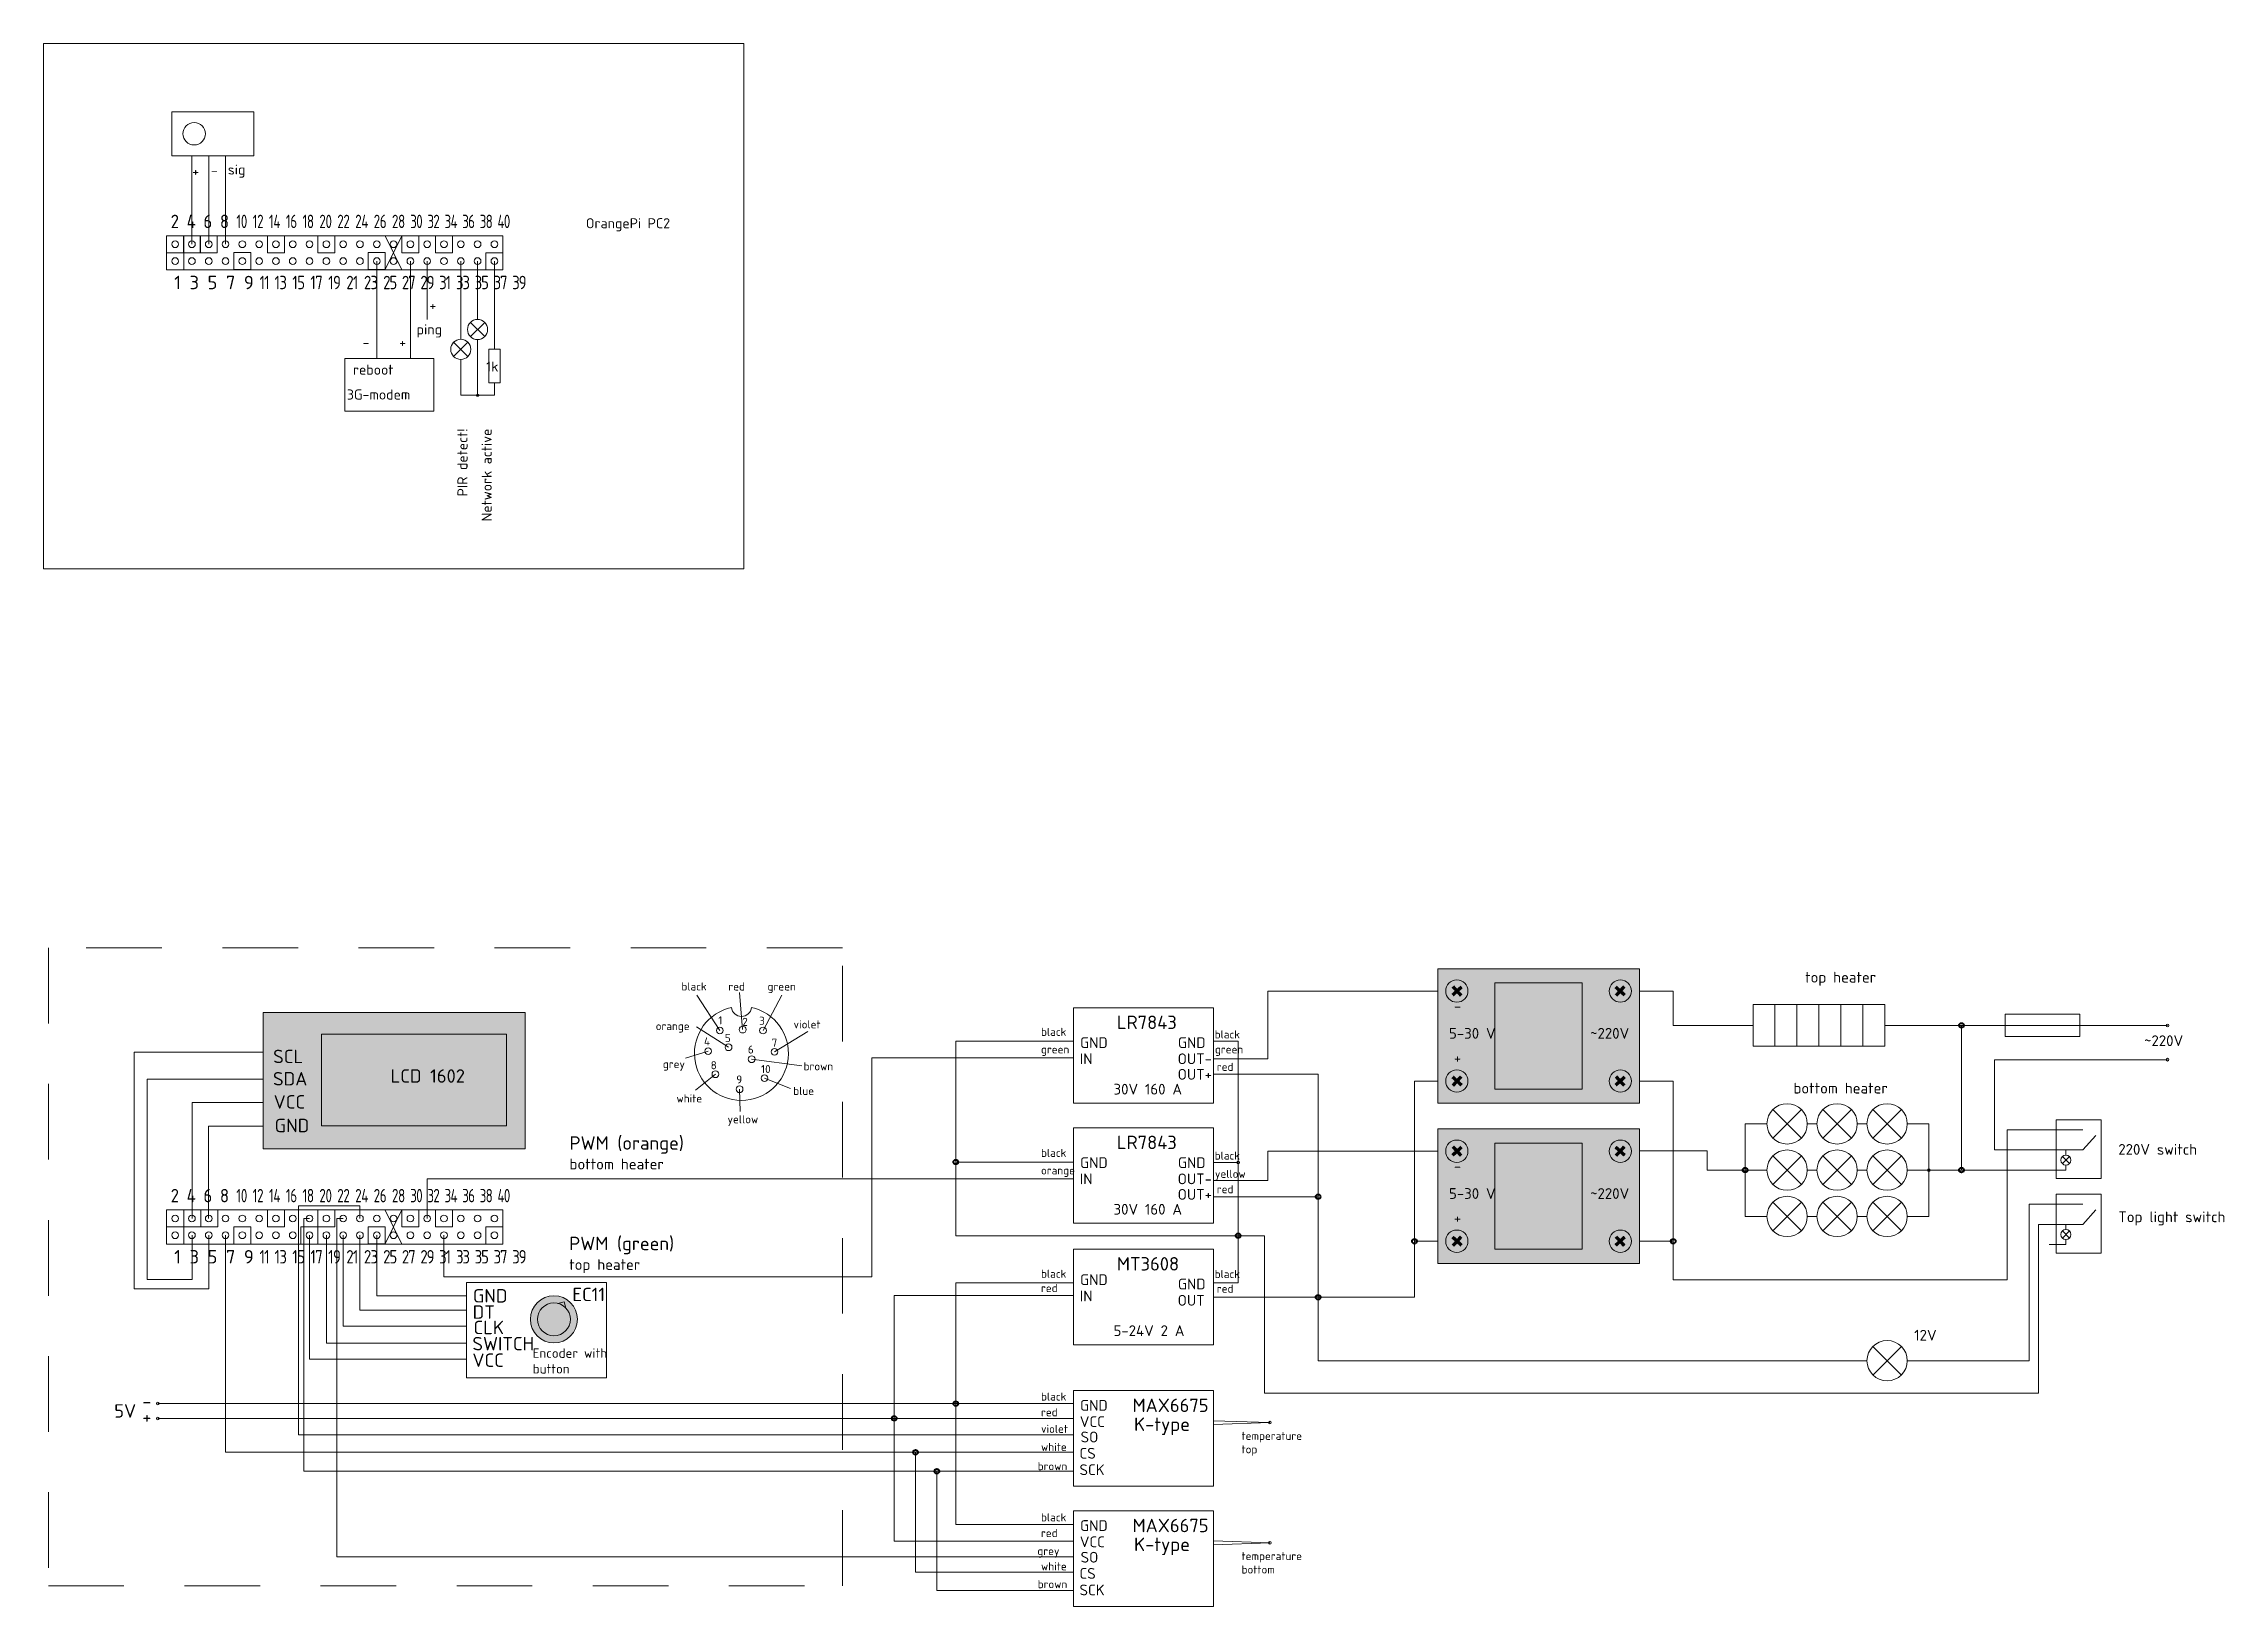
# Model space of a CAD drawing. Extents: x -20 to 1716147, y -1021546 to 94.
# Drawn here: x -19.6 to 304.9, y -139 to 93.5 of the extents above; entities outside this region: 1.
import ezdxf

# ---------------------------------------------------------------- set-up
doc = ezdxf.new("R2010")
doc.units = 0
doc.header["$LTSCALE"] = 15
doc.linetypes.add('JIS_02_0.7', pattern=[1.35, 0.75, -0.6])
for name, color, linetype, lineweight in [('otkrivanie', 229, 'JIS_02_0.7', 5), ('proem', 35, 'Continuous', 40), ('rama', 82, 'Continuous', 20), ('razm', 152, 'Continuous', 13)]:
    doc.layers.add(name, color=color, linetype=linetype, lineweight=lineweight)
doc.styles.add('Аннотативный', font='isocpeur.ttf')

# ---------------------------------------------------------------- blocks, each defined once
blk = doc.blocks.new('*U6')
at = {"layer": 'razm'}
blk.add_circle((0, 0), 0.5, dxfattribs=at)
blk = doc.blocks.new('*U7')
at = {"layer": 'razm', "color": 0, "linetype": 'ByBlock', "lineweight": -2, "transparency": 16777216}
for p in [(0, 2.5), (0, 0), (2.5, 2.5), (2.5, 0), (5, 2.5), (5, 0), (7.5, 2.5), (7.5, 0), (10, 2.5), (10, 0), (12.5, 2.5), (12.5, 0), (15, 2.5), (15, 0), (17.5, 2.5), (17.5, 0), (20, 2.5), (20, 0), (22.5, 2.5), (22.5, 0), (25, 2.5), (25, 0), (27.5, 2.5), (27.5, 0), (30, 2.5), (30, 0), (32.5, 2.5), (32.5, 0), (35, 2.5), (35, 0), (37.5, 2.5), (37.5, 0), (40, 2.5), (40, 0), (42.5, 2.5), (42.5, 0), (45, 2.5), (45, 0), (47.5, 2.5), (47.5, 0)]:
    blk.add_blockref('*U6', p, dxfattribs=at)
blk = doc.blocks.new('*U8')
at = {"layer": 'razm'}
blk.add_circle((0, 0), 0.5, dxfattribs=at)
blk = doc.blocks.new('*U9')
at = {"layer": 'razm', "color": 0, "linetype": 'ByBlock', "lineweight": -2, "transparency": 16777216}
for p in [(0, 2.5), (0, 0), (2.5, 2.5), (2.5, 0), (5, 2.5), (5, 0), (7.5, 2.5), (7.5, 0), (10, 2.5), (10, 0), (12.5, 2.5), (12.5, 0), (15, 2.5), (15, 0), (17.5, 2.5), (17.5, 0), (20, 2.5), (20, 0), (22.5, 2.5), (22.5, 0), (25, 2.5), (25, 0), (27.5, 2.5), (27.5, 0), (30, 2.5), (30, 0), (32.5, 2.5), (32.5, 0), (35, 2.5), (35, 0), (37.5, 2.5), (37.5, 0), (40, 2.5), (40, 0), (42.5, 2.5), (42.5, 0), (45, 2.5), (45, 0), (47.5, 2.5), (47.5, 0)]:
    blk.add_blockref('*U8', p, dxfattribs=at)

msp = doc.modelspace()

# ---------------------------------------------------------------- hatches: boundary and pattern name
at = {"layer": 'rama', "true_color": 0xc7c8ca}
h = msp.add_hatch(color=9, dxfattribs=at)
h.dxf.hatch_style = 1
h.paths.add_polyline_path([(217.87, -44.16), (187.87, -44.16), (187.87, -64.16), (217.87, -64.16)])
h.paths.add_polyline_path([(196.37, -46.26), (209.37, -46.26), (209.37, -62.07), (196.37, -62.07)], flags=16)
at = {"layer": 'rama', "true_color": 0x939598}
h = msp.add_hatch(color=252, dxfattribs=at)
h.dxf.hatch_style = 1
h.paths.add_polyline_path([(209.37, -46.26), (196.37, -46.26), (196.37, -62.07), (209.37, -62.07)])
at = {"layer": 'rama', "true_color": 0x139b48}
h = msp.add_hatch(color=114, dxfattribs=at)
h.dxf.hatch_style = 1
h.paths.add_polyline_path([(52.1, -50.64), (13.12, -50.64), (13.12, -70.93), (52.1, -70.93)])
h.paths.add_polyline_path([(21.76, -53.89), (49.32, -53.89), (49.32, -67.51), (21.76, -67.51)], flags=16)
h.paths.add_polyline_path([(31.56, -61.61), (43.36, -61.61), (43.36, -58.61), (31.56, -58.61)], flags=8)
h.paths.add_polyline_path([(14.08, -58.7), (19.48, -58.7), (19.48, -55.7), (14.08, -55.7)], flags=24)
h.paths.add_polyline_path([(14.06, -62.02), (20.06, -62.02), (20.06, -59.02), (14.06, -59.02)], flags=24)
h.paths.add_polyline_path([(14.16, -65.46), (19.76, -65.46), (19.76, -62.46), (14.16, -62.46)], flags=24)
h.paths.add_polyline_path([(14.31, -68.98), (20.11, -68.98), (20.11, -65.98), (14.31, -65.98)], flags=24)
at = {"layer": 'rama', "true_color": 0x2776bb}
h = msp.add_hatch(color=152, dxfattribs=at)
h.dxf.hatch_style = 1
h.paths.add_polyline_path([(49.32, -53.89), (21.76, -53.89), (21.76, -67.51), (49.32, -67.51)])
h.paths.add_polyline_path([(31.56, -61.61), (43.36, -61.61), (43.36, -58.61), (31.56, -58.61)], flags=24)
at = {"layer": 'rama', "true_color": 0xc7c8ca}
h = msp.add_hatch(color=9, dxfattribs=at)
h.dxf.hatch_style = 1
h.paths.add_polyline_path([(217.87, -67.99), (187.87, -67.99), (187.87, -87.99), (217.87, -87.99)])
h.paths.add_polyline_path([(196.37, -70.09), (209.37, -70.09), (209.37, -85.9), (196.37, -85.9)], flags=16)
at = {"layer": 'rama', "true_color": 0x939598}
h = msp.add_hatch(color=252, dxfattribs=at)
h.dxf.hatch_style = 1
h.paths.add_polyline_path([(209.37, -70.09), (196.37, -70.09), (196.37, -85.9), (209.37, -85.9)])
at = {"layer": 'rama', "true_color": 0x000000}
h = msp.add_hatch(color=18, dxfattribs=at)
h.dxf.hatch_style = 1
h.paths.add_polyline_path([(52.86, -96.32, 1), (59.86, -96.32, 1)])
h.paths.add_polyline_path([(56.95, -93.94), (57.87, -93.74), (58.15, -94.65, -0.189635), (58.81, -96.32, -1), (53.91, -96.32, -0.4869)], flags=16)
h.paths.add_polyline_path([(53.91, -96.32, 1), (58.81, -96.32, 1)], flags=0)
at = {"layer": 'rama', "true_color": 0x2776bb}
h = msp.add_hatch(color=152, dxfattribs=at)
h.dxf.hatch_style = 1
h.paths.add_polyline_path([(53.91, -96.32, 1), (58.81, -96.32, 1)])
h.paths.add_polyline_path([(57.87, -93.74), (56.95, -93.94, -0.145898), (58.15, -94.65)])

# ---------------------------------------------------------------- linework, layer by layer
at = {"color": 147, "ltscale": 200}
msp.add_lwpolyline([(1716147.48, -1021545.74), (1714537.48, -1021545.74)], dxfattribs=at)
at = {"layer": 'otkrivanie'}
msp.add_lwpolyline([(99.28, -41.05), (-18.86, -41.05), (-18.86, -135.97), (99.28, -135.97)], close=True, dxfattribs=at)
at = {"layer": 'proem'}
for centre, radius in [((45, 41.19), 0.1), ((265.77, -52.58), 0.35), ((116.14, -72.92), 0.35), ((233.6, -74.12), 0.35), ((265.77, -74.12), 0.35), ((170.05, -78.07), 0.35), ((158.15, -83.88), 0.35), ((184.4, -84.69), 0.35), ((222.91, -84.69), 0.35), ((170.05, -93.03), 0.35), ((116.14, -108.86), 0.35), ((107, -111.06), 0.35), ((110.17, -116.11), 0.35), ((113.34, -118.93), 0.35)]:
    msp.add_circle(centre, radius, dxfattribs=at)
at = {"layer": 'rama'}
for p, q in [((43.94, 52.03), (46.06, 49.91)), ((43.94, 49.91), (46.06, 52.03)), ((41.44, 49.08), (43.56, 46.96)), ((41.44, 46.96), (43.56, 49.08)), ((285.64, -52.58), (296.43, -52.58)), ((285.64, -57.68), (296.43, -57.68)), ((242.84, -67.23), (244.28, -67.23)), ((250.28, -67.23), (251.72, -67.23)), ((242.84, -74.12), (244.28, -74.12)), ((250.28, -74.12), (251.72, -74.12)), ((154.49, -78.07), (170.05, -78.07)), ((242.84, -81.01), (244.28, -81.01)), ((250.28, -81.01), (251.72, -81.01)), ((57.87, -93.74), (56.95, -93.94)), ((58.15, -94.65), (57.87, -93.74)), ((154.49, -111.4), (162.9, -111.69)), ((154.49, -111.99), (162.9, -111.69)), ((154.49, -129.29), (162.9, -129.58)), ((154.49, -129.87), (162.9, -129.58))]:
    msp.add_line(p, q, dxfattribs=at)
for points in [[(-0.51, 83.38), (11.7, 83.38), (11.7, 76.83), (-0.51, 76.83)], [(-1.27, 64.93), (48.77, 64.93), (48.77, 59.85), (-1.27, 59.85)], [(25.24, 46.67), (38.5, 46.67), (38.5, 38.8), (25.24, 38.8)], [(46.65, 48.04), (48.35, 48.04), (48.35, 43.03), (46.65, 43.03)], [(187.87, -64.16), (217.87, -64.16), (217.87, -44.16), (187.87, -44.16)], [(196.37, -46.26), (209.37, -46.26), (209.37, -62.07), (196.37, -62.07)], [(13.12, -50.64), (52.1, -50.64), (52.1, -70.93), (13.12, -70.93)], [(133.68, -49.95), (154.49, -49.95), (154.49, -64.16), (133.68, -64.16)], [(49.32, -67.51), (21.76, -67.51), (21.76, -53.89), (49.32, -53.89)], [(133.68, -67.82), (154.49, -67.82), (154.49, -82.03), (133.68, -82.03)], [(187.87, -87.99), (217.87, -87.99), (217.87, -67.99), (187.87, -67.99)], [(279.89, -66.63), (286.56, -66.63), (286.56, -75.37), (279.89, -75.37)], [(196.37, -70.09), (209.37, -70.09), (209.37, -85.9), (196.37, -85.9)], [(279.89, -77.71), (286.56, -77.71), (286.56, -86.45), (279.89, -86.45)], [(-1.27, -80.04), (48.77, -80.04), (48.77, -85.12), (-1.27, -85.12)], [(133.68, -85.88), (154.49, -85.88), (154.49, -100.1), (133.68, -100.1)], [(43.36, -90.83), (64.17, -90.83), (64.17, -105.04), (43.36, -105.04)], [(133.68, -106.93), (154.49, -106.93), (154.49, -121.15), (133.68, -121.15)], [(133.68, -124.82), (154.49, -124.82), (154.49, -139.04), (133.68, -139.04)]]:
    msp.add_lwpolyline(points, close=True, dxfattribs=at)
for points in [[(2.5, 63.66), (2.5, 76.83)], [(5, 63.66), (5, 76.83)], [(7.5, 63.66), (7.5, 76.83)], [(30, 61.16), (30, 46.67)], [(35.02, 61.16), (35.02, 46.67)], [(37.5, 61.16), (37.5, 52.47)], [(42.5, 61.16), (42.5, 49.52)], [(45, 61.16), (45, 52.47)], [(47.5, 61.16), (47.5, 48.04)], [(45, 49.47), (45, 41.19)], [(42.52, 46.52), (42.52, 41.19), (47.5, 41.19), (47.5, 43.03)], [(154.49, -57.57), (162.56, -57.57), (162.56, -47.47), (187.87, -47.47)], [(234.77, -52.58), (222.91, -52.58), (222.91, -47.47), (217.87, -47.47)], [(116.14, -72.92), (116.14, -54.95), (133.68, -54.95)], [(154.49, -54.95), (158.15, -54.95), (158.15, -83.88)], [(270.05, -52.58), (254.38, -52.58)], [(257.72, -74.12), (265.77, -74.12), (265.77, -52.58)], [(5.01, -83.81), (5.01, -91.78), (-6.09, -91.78), (-6.09, -56.57), (13.12, -56.57)], [(40, -83.81), (40, -89.99), (103.65, -89.99), (103.65, -57.39), (133.68, -57.39)], [(285.64, -57.68), (270.68, -57.68), (270.68, -71.12), (278.83, -71.12)], [(2.55, -83.81), (2.55, -90.4), (-4.17, -90.4), (-4.17, -60.57), (13.12, -60.57)], [(154.49, -59.86), (170.05, -59.86), (170.05, -93.03), (154.49, -93.03)], [(187.87, -60.86), (184.4, -60.86), (184.4, -84.69), (187.87, -84.69)], [(217.87, -84.69), (222.91, -84.69), (222.91, -60.86), (217.87, -60.86)], [(13.01, -64.06), (2.55, -64.06), (2.55, -81.31)], [(4.95, -81.31), (4.95, -67.6), (13.12, -67.6)], [(278.83, -68.12), (272.59, -68.12), (272.59, -90.46), (222.91, -90.46), (222.91, -84.69)], [(236.84, -67.23), (233.6, -67.23), (233.6, -81.01), (236.84, -81.01)], [(257.72, -67.23), (260.95, -67.23), (260.95, -81.01), (257.72, -81.01)], [(154.49, -75.68), (162.56, -75.68), (162.56, -71.3), (187.87, -71.3)], [(236.84, -74.12), (227.93, -74.12), (227.94, -71.23), (217.87, -71.23)], [(154.49, -90.89), (158.15, -90.89), (158.15, -83.88), (116.14, -83.88), (116.14, -72.92), (133.68, -72.92)], [(154.49, -72.97), (158.15, -72.97)], [(278.83, -74.12), (265.77, -74.12)], [(37.5, -81.31), (37.5, -75.4), (133.68, -75.4)], [(27.5, -81.31), (27.5, -79.45), (18.35, -79.45), (18.35, -113.51), (133.68, -113.51)], [(278.83, -79.2), (275.87, -79.2), (275.87, -102.48), (257.72, -102.48)], [(133.68, -116.11), (7.5, -116.11), (7.5, -83.81)], [(20, -81.31), (19.16, -81.31), (19.16, -118.93), (133.68, -118.93)], [(20, -83.81), (20, -102.27), (43.36, -102.27)], [(22.5, -83.81), (22.5, -99.85), (43.36, -99.85)], [(25, -81.31), (24.04, -81.31), (24.04, -131.68), (133.68, -131.68)], [(25, -83.81), (25, -97.32), (43.36, -97.32)], [(27.5, -83.81), (27.5, -94.95), (43.36, -94.95)], [(30, -83.81), (30, -92.83), (43.36, -92.83)], [(278.83, -82.2), (277.27, -82.2), (277.27, -107.3), (162.1, -107.3), (162.1, -83.88), (158.15, -83.88)], [(184.4, -84.69), (184.4, -93.03), (170.05, -93.03)], [(107, -111.06), (107, -92.79), (133.68, -92.79)], [(116.14, -108.86), (116.14, -90.89), (133.68, -90.89)], [(170.05, -93.03), (170.05, -102.48), (251.72, -102.48)], [(-2.58, -108.86), (133.68, -108.86)], [(116.14, -108.86), (116.14, -126.83), (133.68, -126.83)], [(-2.58, -111.06), (133.68, -111.06)], [(107, -111.06), (107, -129.34), (133.68, -129.34)], [(110.17, -116.11), (110.17, -133.93), (133.68, -133.93)], [(113.34, -118.93), (113.34, -136.67), (133.68, -136.67)]]:
    msp.add_lwpolyline(points, dxfattribs=at)
msp.add_lwpolyline([(82.77, -49.91, 0.898027), (85.75, -49.91, -9.279607)], format="xyb", close=True, dxfattribs=at)
for centre, radius in [((2.83, 80.11), 1.67), ((45, 50.97), 1.5), ((42.5, 48.02), 1.5), ((81.05, -53.34), 0.5), ((84.44, -53.21), 0.5), ((87.47, -53.34), 0.5), ((296.43, -52.58), 0.2), ((79.31, -56.42), 0.5), ((82.35, -55.84), 0.5), ((85.78, -57.62), 0.5), ((89.17, -56.51), 0.5), ((296.43, -57.68), 0.2), ((80.38, -59.85), 0.5), ((83.99, -62.08), 0.5), ((87.7, -60.44), 0.5), ((158.15, -72.97), 0.2), ((260.95, -74.12), 0.2), ((56.36, -96.32), 3.5), ((56.36, -96.32), 2.45), ((-2.58, -108.86), 0.2), ((-2.58, -111.06), 0.2), ((162.9, -111.69), 0.2), ((162.9, -129.58), 0.2)]:
    msp.add_circle(centre, radius, dxfattribs=at)
at = {"layer": 'razm'}
for p, q in [((33.73, 64.93), (31.27, 59.89)), ((33.73, 59.85), (31.27, 64.89)), ((81.05, -53.34), (77.64, -48.06)), ((84.44, -53.21), (83.95, -47.7)), ((87.47, -53.34), (90.27, -48.06)), ((238.04, -49.49), (238.04, -55.68)), ((241.31, -49.49), (241.31, -55.68)), ((244.58, -49.49), (244.58, -55.68)), ((247.85, -49.49), (247.85, -55.68)), ((251.12, -49.49), (251.12, -55.68)), ((77.58, -52.78), (82.35, -55.84)), ((89.17, -56.51), (94.15, -53.47)), ((285.64, -52.58), (270.05, -52.58)), ((75.96, -57.44), (79.31, -56.42)), ((85.78, -57.62), (93.25, -58.58)), ((77.41, -62.24), (80.38, -59.85)), ((87.7, -60.44), (91.58, -61.96)), ((84.08, -65.39), (83.99, -62.08)), ((237.71, -69.35), (241.96, -65.11)), ((241.96, -69.35), (237.71, -65.11)), ((245.15, -69.35), (249.4, -65.11)), ((249.4, -69.35), (245.15, -65.11)), ((252.6, -69.35), (256.84, -65.11)), ((256.84, -69.35), (252.6, -65.11)), ((278.83, -68.12), (283.83, -68.12)), ((278.83, -71.12), (283.83, -71.12)), ((281.33, -71.87), (281.33, -71.12)), ((283.83, -71.12), (285.78, -68.97)), ((237.71, -76.24), (241.96, -72)), ((241.96, -76.24), (237.71, -72)), ((245.15, -76.24), (249.4, -72)), ((249.4, -76.24), (245.15, -72)), ((252.6, -76.24), (256.84, -72)), ((256.84, -76.24), (252.6, -72)), ((280.8, -73.15), (281.86, -72.09)), ((281.86, -73.15), (280.8, -72.09)), ((33.73, -80.04), (31.27, -85.08)), ((33.73, -85.12), (31.27, -80.08)), ((237.71, -83.13), (241.96, -78.89)), ((241.96, -83.13), (237.71, -78.89)), ((245.15, -83.13), (249.4, -78.89)), ((249.4, -83.13), (245.15, -78.89)), ((252.6, -83.13), (256.84, -78.89)), ((256.84, -83.13), (252.6, -78.89)), ((278.83, -79.2), (283.83, -79.2)), ((283.83, -82.2), (285.78, -80.05)), ((278.83, -82.2), (283.83, -82.2)), ((280.8, -84.23), (281.86, -83.17)), ((281.86, -84.23), (280.8, -83.17)), ((281.33, -82.95), (281.33, -82.2)), ((252.6, -104.61), (256.84, -100.36)), ((256.84, -104.61), (252.6, -100.36))]:
    msp.add_line(p, q, dxfattribs=at)
for points in [[(84.61, 15.35), (-19.57, 15.35), (-19.57, 93.52), (84.61, 93.52)], [(-1.27, 62.39), (1.27, 62.39), (1.27, 64.93), (-1.27, 64.93)], [(1.23, 62.39), (3.77, 62.39), (3.77, 64.93), (1.23, 64.93)], [(3.73, 62.39), (6.27, 62.39), (6.27, 64.93), (3.73, 64.93)], [(13.73, 62.39), (16.27, 62.39), (16.27, 64.93), (13.73, 64.93)], [(21.23, 62.39), (23.77, 62.39), (23.77, 64.93), (21.23, 64.93)], [(33.73, 62.39), (36.27, 62.39), (36.27, 64.93), (33.73, 64.93)], [(38.73, 62.39), (41.27, 62.39), (41.27, 64.93), (38.73, 64.93)], [(-1.27, 59.85), (1.27, 59.85), (1.27, 62.39), (-1.27, 62.39)], [(8.73, 59.89), (11.27, 59.89), (11.27, 62.43), (8.73, 62.43)], [(28.73, 59.89), (31.27, 59.89), (31.27, 62.43), (28.73, 62.43)], [(46.23, 59.85), (48.77, 59.85), (48.77, 62.39), (46.23, 62.39)], [(234.77, -49.49), (254.38, -49.49), (254.38, -55.68), (234.77, -55.68)], [(272.3, -50.92), (283.39, -50.92), (283.39, -54.25), (272.3, -54.25)], [(-1.27, -82.58), (1.27, -82.58), (1.27, -80.04), (-1.27, -80.04)], [(1.27, -82.58), (3.81, -82.58), (3.81, -80.04), (1.27, -80.04)], [(3.81, -82.58), (6.35, -82.58), (6.35, -80.04), (3.81, -80.04)], [(13.73, -82.58), (16.27, -82.58), (16.27, -80.04), (13.73, -80.04)], [(21.23, -82.58), (23.77, -82.58), (23.77, -80.04), (21.23, -80.04)], [(33.73, -82.58), (36.27, -82.58), (36.27, -80.04), (33.73, -80.04)], [(38.73, -82.58), (41.27, -82.58), (41.27, -80.04), (38.73, -80.04)], [(-1.27, -85.12), (1.27, -85.12), (1.27, -82.58), (-1.27, -82.58)], [(8.73, -85.12), (11.27, -85.12), (11.27, -82.58), (8.73, -82.58)], [(18.69, -85.12), (21.23, -85.12), (21.23, -82.58), (18.69, -82.58)], [(28.73, -85.08), (31.27, -85.08), (31.27, -82.54), (28.73, -82.54)], [(46.23, -85.12), (48.77, -85.12), (48.77, -82.58), (46.23, -82.58)]]:
    msp.add_lwpolyline(points, close=True, dxfattribs=at)
at = {"layer": 'razm', "const_width": 0.5}
for points in [[(190.06, -48.08), (191.41, -46.85)], [(190.11, -46.79), (191.35, -48.14)], [(215.68, -48.08), (214.32, -46.85)], [(215.62, -46.79), (214.38, -48.14)], [(190.06, -60.24), (191.41, -61.48)], [(190.11, -61.54), (191.35, -60.19)], [(215.68, -60.24), (214.32, -61.48)], [(215.62, -61.54), (214.38, -60.19)], [(190.06, -71.91), (191.41, -70.68)], [(190.11, -70.62), (191.35, -71.97)], [(215.68, -71.91), (214.32, -70.68)], [(215.62, -70.62), (214.38, -71.97)], [(190.06, -84.07), (191.41, -85.31)], [(190.11, -85.37), (191.35, -84.02)], [(215.68, -84.07), (214.32, -85.31)], [(215.62, -85.37), (214.38, -84.02)]]:
    msp.add_lwpolyline(points, dxfattribs=at)
at = {"layer": 'razm'}
for points in [[(278.83, -74.12), (281.33, -74.12), (281.33, -73.37)], [(278.83, -85.2), (281.33, -85.2), (281.33, -84.45)]]:
    msp.add_lwpolyline(points, dxfattribs=at)
for centre, radius in [((190.7, -47.47), 1.66), ((215.03, -47.47), 1.66), ((190.7, -60.86), 1.66), ((215.03, -60.86), 1.66), ((239.84, -67.23), 3), ((247.28, -67.23), 3), ((254.72, -67.23), 3), ((190.7, -71.3), 1.66), ((215.03, -71.3), 1.66), ((239.84, -74.12), 3), ((247.28, -74.12), 3), ((254.72, -74.12), 3), ((281.33, -72.62), 0.75), ((239.84, -81.01), 3), ((247.28, -81.01), 3), ((254.72, -81.01), 3), ((190.7, -84.69), 1.66), ((215.03, -84.69), 1.66), ((281.33, -83.7), 0.75), ((254.72, -102.48), 3)]:
    msp.add_circle(centre, radius, dxfattribs=at)

# ---------------------------------------------------------------- block references
for name, p in [('*U7', (0, 61.16)), ('*U9', (0, -83.81))]:
    msp.add_blockref(name, p, dxfattribs=at)

# ---------------------------------------------------------------- texts
at = {"layer": 'razm', "style": 'Аннотативный'}
for s, height, p in [('+', 1.5, (2.54, 73.75)), ('sig', 1.5, (7.84, 74.03)), ('-', 1.5, (5.32, 73.92)), ('OrangePi PC2', 1.5, (61.11, 66.04)), ('+', 1.5, (37.83, 53.8)), ('-', 1.5, (27.88, 48.31)), ('+', 1.5, (33.33, 48.31)), ('ping', 1.5, (35.92, 50.24)), ('reboot', 1.5, (26.46, 44.25)), ('1k', 1.5, (46.27, 44.71)), ('3G-modem', 1.5, (25.55, 40.55)), ('black', 1.2, (75.32, -47.39)), ('red', 1.2, (82.31, -47.39)), ('green', 1.2, (88.14, -47.39)), ('1', 1.2, (80.82, -52.42)), ('2', 1.2, (84.38, -52.65)), ('3', 1.2, (86.9, -52.49)), ('violet', 1.2, (92.01, -53.03)), ('LR7843', 2, (140.12, -53.12)), ('-', 1.6, (190.26, -50.49)), ('orange', 1.2, (71.5, -53.28)), ('4', 1.2, (78.68, -55.56)), ('5', 1.2, (81.79, -55.06)), ('7', 1.2, (88.75, -55.76)), ('black', 1.2, (128.83, -54.14)), ('GND', 1.6, (134.64, -55.94)), ('GND', 1.6, (149.2, -55.94)), ('black', 1.2, (154.67, -54.52)), ('5-30 V', 1.6, (189.54, -54.56)), ('~220V', 1.6, (210.54, -54.56)), ('~220V', 1.6, (292.96, -55.66)), ('SCL', 2, (14.58, -58.2)), ('grey', 1.2, (72.57, -58.94)), ('8', 1.2, (79.68, -59.11)), ('6', 1.2, (85.22, -56.77)), ('brown', 1.2, (93.5, -59.27)), ('green', 1.2, (128.83, -56.75)), ('IN', 1.6, (134.6, -58.35)), ('OUT-', 1.6, (149.16, -58.35)), ('green', 1.2, (154.71, -56.75)), ('red', 1.2, (155, -59.35)), ('+', 1.6, (190.26, -58.22)), ('SDA', 2, (14.56, -61.52)), ('LCD 1602', 2, (32.06, -61.11)), ('9', 1.2, (83.49, -61.23)), ('10', 1.2, (87.18, -59.68)), ('30V 160 A', 1.6, (139.62, -62.87)), ('OUT+', 1.6, (149.16, -60.66)), ('VCC', 2, (14.66, -64.96)), ('white', 1.2, (74.59, -64.05)), ('blue', 1.2, (91.97, -62.93)), ('GND', 2, (14.81, -68.48)), ('yellow', 1.2, (82.19, -67.15)), ('black', 1.2, (128.83, -72.15)), ('LR7843', 2, (140.12, -70.99)), ('black', 1.2, (154.67, -72.55)), ('220V switch', 1.6, (289.12, -71.83)), ('orange', 1.2, (128.83, -74.76)), ('IN', 1.6, (134.6, -76.22)), ('GND', 1.6, (134.64, -73.8)), ('OUT-', 1.6, (149.16, -76.22)), ('GND', 1.6, (149.2, -73.8)), ('yellow', 1.2, (154.71, -75.27)), ('-', 1.6, (190.26, -74.33)), ('OUT+', 1.6, (149.16, -78.53)), ('red', 1.2, (155, -77.56)), ('5-30 V', 1.6, (189.54, -78.4)), ('~220V', 1.6, (210.54, -78.4)), ('30V 160 A', 1.6, (139.62, -80.74)), ('+', 1.6, (190.26, -82.05)), ('Top light switch', 1.6, (289.12, -81.87)), ('MT3608', 2, (140.12, -89.06)), ('black', 1.2, (128.83, -90.14)), ('GND', 1.6, (134.64, -91.22)), ('GND', 1.6, (149.2, -91.87)), ('black', 1.2, (154.67, -90.18)), ('GND', 2, (44.31, -93.82)), ('EC11', 2, (59.1, -93.62)), ('red', 1.2, (128.83, -92.27)), ('IN', 1.6, (134.6, -93.64)), ('OUT', 1.6, (149.16, -94.29)), ('red', 1.2, (155, -92.36)), ('DT', 2, (44.27, -96.24)), ('CLK', 2, (44.4, -98.53)), ('5-24V 2 A', 1.6, (139.62, -98.81)), ('SWITCH', 2, (44.23, -100.94)), ('12V', 1.6, (258.76, -99.48)), ('VCC', 2, (44.23, -103.4)), ('5V', 2, (-9.06, -110.95)), ('-', 2, (-4.88, -109.52)), ('red', 1.2, (128.83, -110.75)), ('black', 1.2, (128.83, -108.41)), ('GND', 1.6, (134.64, -109.92)), ('MAX6675', 2, (142.45, -110.11)), ('+', 2, (-4.88, -111.85)), ('violet', 1.2, (128.83, -113.22)), ('VCC', 1.6, (134.6, -112.34)), ('SO', 1.6, (134.72, -114.63)), ('K-type', 2, (142.67, -112.93)), ('white', 1.2, (128.83, -115.91)), ('CS', 1.6, (134.56, -117.05)), ('brown', 1.2, (128.33, -118.77)), ('SCK', 1.6, (134.56, -119.5)), ('black', 1.2, (128.83, -126.38)), ('GND', 1.6, (134.64, -127.81)), ('MAX6675', 2, (142.45, -128)), ('red', 1.2, (128.83, -128.72)), ('VCC', 1.6, (134.6, -130.23)), ('K-type', 2, (142.67, -130.81)), ('grey', 1.2, (128.29, -131.4)), ('white', 1.2, (128.83, -133.67)), ('SO', 1.6, (134.72, -132.52)), ('brown', 1.2, (128.33, -136.33)), ('SCK', 1.6, (134.56, -137.39)), ('CS', 1.6, (134.56, -134.93))]:
    msp.add_text(s, height=height, dxfattribs=at).set_placement(p)
for s, p in [('PIR detect!', (43.5, 26.14)), ('Network active', (47.1, 22.42))]:
    msp.add_text(s, height=1.5, rotation=90, dxfattribs=at).set_placement(p)
at = {"layer": 'razm', "attachment_point": 1, "style": 'Аннотативный'}
for s, insert, char_height, width in [('{\\W0.9;2 4 6 8\\T0.95; \\W0.7;10 12 14 16 18 20 22 24 26 28\\T0.9; 30 32 34 36 38 40}', (-0.66, 68.06), 2, 50.6522), ('1 3 5 7 {\\T0.8;9 \\W0.8;\\T0.85;11 \\T0.9;13 15 17 19 21 23\\T0.85; 25 27 29\\T0.8; 31 33 35 37 39}', (-0.13, 58.97), 2, 57.0062), ('\\pxqc;{\\H0.8x;top heater}', (239.02, -44.61), 2, 17.5709), ('\\pxqc;{\\H0.8x;bottom heater}', (239.02, -61.12), 2, 17.5709), ('PWM (orange) \\H1.6000;bottom heater', (58.68, -69.08), 2, 17.5709), ('{\\W0.9;2 4 6 8\\T0.95; \\W0.7;10 12 14 16 18 20 22 24 26 28\\T0.9; 30 32 34 36 38 40}', (-0.66, -76.91), 2, 50.6522), ('PWM (green) \\H1.6000;top heater', (58.63, -84.03), 2, 19.0945), ('1 3 5 7 {\\T0.8;9 \\W0.8;\\T0.85;11 \\T0.9;13 15 17 19 21 23\\T0.85; 25 27 29\\T0.8; 31 33 35 37 39}', (-0.13, -86.01), 2, 57.0062), ('Encoder with button', (53.2, -100.65), 1.4, 12.8804), ('temperature\\Ptop', (158.66, -113.06), 1.2, 0.644), ('temperature\\Pbottom', (158.66, -130.95), 1.2, 0.644)]:
    msp.add_mtext(s, dxfattribs=dict(at, insert=insert, char_height=char_height, width=width))

doc.saveas('drawing.dxf')
